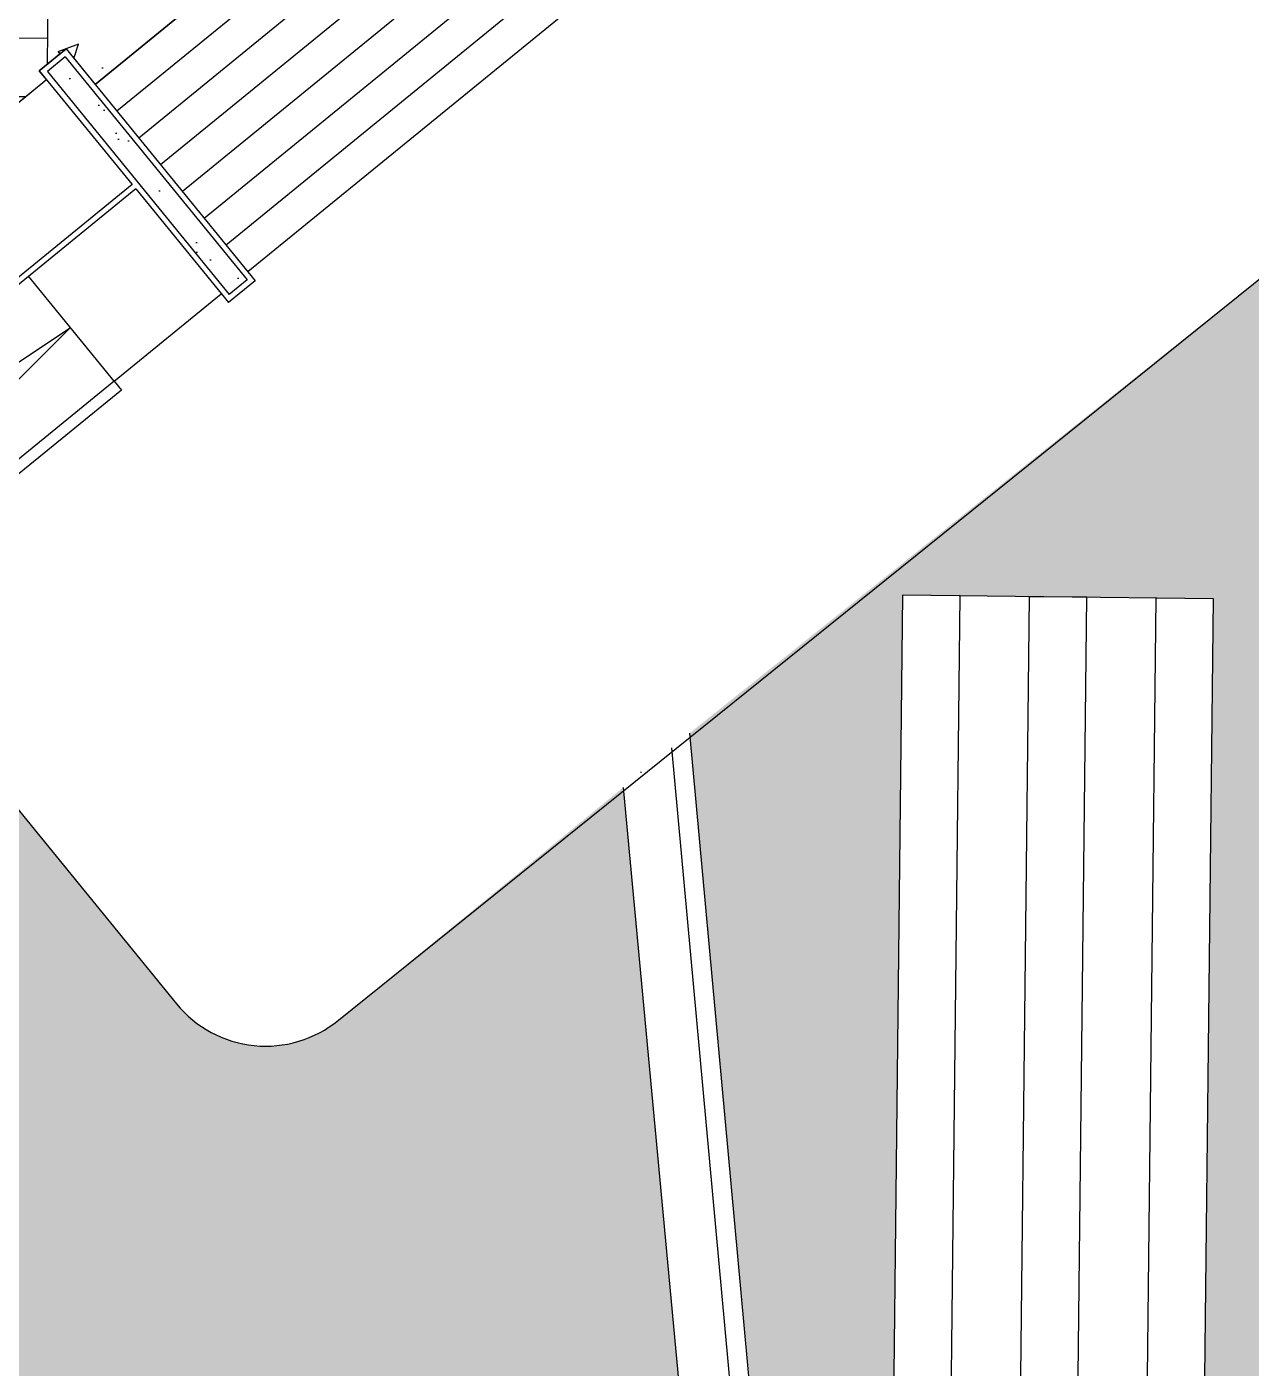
# Model space of a CAD drawing. Header units: millimetres. Extents: x 793 to 3159, y 750 to 2095.
# Drawn here: x 1252.78 to 1263.41, y 923.82 to 935.47 of the extents above; entities that cross this region are included whole.
import ezdxf

# ---------------------------------------------------------------- set-up
doc = ezdxf.new("R2010")
doc.units = ezdxf.units.MM
doc.linetypes.add('CENTER', pattern=[50.800000000000004, 31.75, -6.35, 6.35, -6.35])
doc.linetypes.add('CONTINUA', pattern=[0])
for name, color, linetype in [('A-MURO-BAJO', 6, 'Continuous'), ('A-PISO-LIMITE', 42, 'Continuous'), ('A-PISOS', 252, 'Continuous'), ('A-PROY', 252, 'Continuous'), ('A-VEGETACION', 65, 'Continuous')]:
    doc.layers.add(name, color=color, linetype=linetype)
doc.layers.add('JUNTA DE AISLAMIENTO', color=7, linetype='Continuous', true_color=0x22d6dd)
doc.layers.add('JUNTA DE CONTROL', color=7, linetype='Continuous', true_color=0xf43e0b)
doc.styles.get("Standard").update_dxf_attribs({"font": 'arial.ttf'})
doc.linetypes.add('RAYACONTX', pattern='A,0.8,["X",Standard,S=0.08,R=0,X=0.025,Y=-0.04],0', length=0.8)

# ---------------------------------------------------------------- blocks, each defined once
blk = doc.blocks.new('A$C15914C01')
at = {"layer": 'A-PISOS', "linetype": 'CONTINUA', "ltscale": 0.5}
h = blk.add_hatch(dxfattribs=at)
h.set_pattern_fill('AR-HBONE', color=250, scale=0.005, angle=45)
h.set_pattern_definition([(90, (-2174.844098950855, -711.9262848175131), (-0.5080000000000005, 0.508), [1.524, -0.508]), (179.9999999999999, (-2174.844098950854, -711.4182851626538), (-0.5080000000000005, 0.508), [1.524, -0.508])])
h.paths.add_polyline_path([(67.81679474085107, -49.06079693045476), (67.81679474085108, -54.93190876720473), (72.6433556528063, -54.90256125014272), (72.82576510298527, -54.75107314437628), (72.88965408288637, -54.8280029702), (73.81281200196827, -54.06133520882577), (73.74892302165972, -53.98440538160503), (73.81679474090924, -53.92803901387376), (73.81681056472007, -46.51106327818707), (71.73677970754211, -46.51100149657577), (71.73670419567497, -49.0609128167853)])
h = blk.add_hatch(dxfattribs=at)
h.set_pattern_fill('AR-CONC', color=250, scale=0.01)
h.set_pattern_definition([(49.99999999999999, (-2174.844098950855, -711.9262848175131), (1.821846689960041, -0.1593908553890309), [0.1904999999999998, -2.095499999999997]), (354.9999999999998, (-2174.844098950855, -711.9262848175131), (-0.3524342142496936, 1.910568452390352), [0.1524, -1.6764058417]), (100.4514446999999, (-2174.692278880862, -711.9395673517138), (1.469412470903532, 1.751177519121952), [0.161900088, -1.780902446]), (46.18420000000002, (-2174.844098950854, -711.4182848166674), (2.710790408921299, -0.4204232793272717), [0.2857499999999997, -3.143249999999998]), (96.63555760999989, (-2174.618199950842, -711.4533198173158), (2.374041340515032, 2.474261245977214), [0.2428502313999999, -2.671356081599998]), (351.1841511700001, (-2174.844098950854, -711.4182848166674), (2.374041340649768, 2.474261245855327), [0.2285996707, -2.5145973192]), (21, (-2174.590098950837, -711.5452848169953), (1.516143912691326, -1.022651981870877), [0.1904999999999999, -2.095499999999999]), (326, (-2174.590098950837, -711.5452848169953), (0.6180202834764703, 1.841879661223193), [0.1523999999999999, -1.676399999999999]), (71.45144499999999, (-2174.463753624819, -711.6305058165453), (2.134164192787159, 0.8192276888590528), [0.1619000879999999, -1.780899375999998]), (37.49999999999998, (-2174.844098950855, -711.9262848175131), (0.03088603250591817, 0.8455503887315311), [0, -1.65608, 0, -1.7018, 0, -1.68275]), (7.499999999999999, (-2174.844098950855, -711.9262848175131), (0.668196625103057, 1.001805748181196), [0, -0.9702799999999999, 0, -1.61798, 0, -0.6413500000000001]), (327.5, (-2175.410518950842, -711.9262848170478), (1.355905951668714, -0.05728743992673457), [0, -0.6349999999999996, 0, -1.981199999999999, 0, -2.628899999999998]), (317.5, (-2175.664518950858, -711.9262848165821), (1.48129181386018, 0.2542649103333302), [0, -0.8254999999999996, 0, -1.315719999999999, 0, -1.866899999999999])])
h.paths.add_polyline_path([(73.81679474090924, -53.92803901387376), (73.81681056472007, -46.51106327818707), (77.01243471045741, -46.51115791173655), (77.01235919585451, -49.06115822307768), (80.30204045772552, -49.06210142513737), (74.23526842193678, -54.10045774746686), (73.97971250145929, -53.79273844184351)])
at = {"layer": 'A-PISOS', "color": 250, "linetype": 'CONTINUA', "ltscale": 0.5}
blk.add_line((73.8167947409092, -46.51106327725574), (73.81679474090924, -53.92803901387376), dxfattribs=at)

msp = doc.modelspace()

# ---------------------------------------------------------------- hatches: boundary and pattern name
at = {"layer": 'A-VEGETACION', "linetype": 'CONTINUA'}
h = msp.add_hatch(dxfattribs=at)
h.set_pattern_fill('AR-SAND', color=256, scale=0.01)
h.set_pattern_definition([(37.50000000000001, (-995.4460003704075, 276.8592496432665), (-0.01600031295984046, 0.4894132373293424), [0, -0.38608, 0, -0.4318, 0, -0.41275]), (7.499999999999999, (-995.4460003704075, 276.8592496432665), (0.4495232831380027, 0.7168251005683542), [0, -0.20828, 0, -0.34798, 0, -0.13335]), (327.5, (-995.7584203703805, 276.8592496432665), (0.790992370241458, 0.001437184678545691), [0, -0.127, 0, -0.4572, 0, -0.5969]), (317.5, (-995.7584203703805, 276.8592496432665), (0.7635564524722972, 0.2229293232572162), [0, -0.0635, 0, -0.29972, 0, -0.3429])])
h.paths.add_polyline_path([(1252.954915548639, 935.0790699047338), (1253.109876476134, 935.2055100521375), (1254.690378322288, 933.2684984586504), (1254.535417394793, 933.1420583107811)])
h = msp.add_hatch(dxfattribs=at)
h.set_pattern_fill('AR-SAND', color=256, scale=0.02, angle=0.5340466851077486)
h.set_pattern_definition([(38.03404668510775, (-995.4460003704075, 276.8592496432665), (-0.04112262101135186, 0.9784856859418828), [0, -0.7721600000000001, 0, -0.8636, 0, -0.8255]), (8.034046685107736, (-995.4460003704075, 276.8592496432665), (0.8856448345906804, 1.441967702313352), [0, -0.41656, 0, -0.69596, 0, -0.2667]), (328.0340466851077, (-996.0708132279465, 276.8534256734255), (1.581889229368529, 0.01761950986385392), [0, -0.254, 0, -0.9144, 0, -1.1938]), (318.0340466851077, (-996.0708132279465, 276.8534256734255), (1.52289083700105, 0.4600730982118405), [0, -0.127, 0, -0.59944, 0, -0.6858])])
h.paths.add_polyline_path([(1264.082028416357, 933.7592365464498), (1258.534142335084, 929.3336689483676), (1259.703457242482, 916.7586476423148), (1258.129054479789, 901.0169638146017), (1264.782715132773, 895.8173750864644), (1265.283519733894, 896.3523589090746), (1266.640464971155, 895.0258640453521), (1266.733960142614, 895.0285976410214), (1268.497264045371, 897.0408772460487), (1270.862762493045, 897.0994186352309), (1270.908967230142, 902.8429066103254), (1263.739283732335, 902.959562263668)])
h.paths.add_polyline_path([(1260.383178981625, 930.5306409674067), (1263.083012095384, 930.5006216147285), (1262.819842438352, 906.8320846569095), (1260.120009326049, 906.862104009122)], flags=16)
edge = h.paths.add_edge_path()
edge.add_line((1251.274107722297, 930.4164649403956), (1237.116127362788, 918.9007131869275))
edge.add_line((1237.116127362788, 918.9007131869275), (1240.867727934172, 913.8478029097732))
edge.add_line((1240.867727934172, 913.8478029097732), (1257.533045174285, 900.7702424244326))
edge.add_line((1257.533045174285, 900.7702424244326), (1259.087713506968, 916.7916255371947))
edge.add_line((1259.087713506968, 916.7916255371947), (1257.954889646637, 928.8602681991015))
edge.add_line((1257.954889646637, 928.8602681991015), (1255.482936856534, 926.840037084401))
edge.add_arc((1254.85073611806, 927.6148417226341), 1.000000000576824, 219.2126763467126, 309.21267628054284, ccw=False)
edge.add_line((1254.075931480584, 926.9826409832876), (1251.274107722297, 930.4164649403956))

# ---------------------------------------------------------------- linework, layer by layer
at = {"layer": 'A-MURO-BAJO', "linetype": 'CONTINUA', "ltscale": 0.5}
for p, q in [((1253.117006671113, 935.2758603209932, 293.7208851435402), (1252.884565279841, 935.0862000996549, 293.7208851435402)), ((1253.117006671113, 935.2758603209932, 293.7208851435402), (1254.760728591086, 933.2613682637293, 293.7208851435402)), ((1253.109876476134, 935.2055100521375, 293.7208851435402), (1252.954915548639, 935.0790699047338, 293.7208851435402)), ((1253.109876476134, 935.2055100521375, 293.7208851435402), (1254.690378322288, 933.2684984586504, 293.7208851435402)), ((1252.884565279841, 935.0862000996549, 293.7208851435402), (1253.690621221402, 934.0983241868507, 293.7208851435402)), ((1252.954915548639, 935.0790699047338, 293.7208851435402), (1254.535417394793, 933.1420583107811, 293.7208851435402)), ((1253.690621221402, 934.0983241868507, 293.7208851435402), (1248.11202783134, 929.5464788700756, 293.7208851435402)), ((1253.722231258311, 934.0595839547295, 293.7208851435402), (1248.143637868249, 929.5077386379544, 293.7208851435402)), ((1253.722231258311, 934.0595839547295, 293.7208851435402), (1254.528287199814, 933.0717080419254, 293.7208851435402)), ((1254.760728591086, 933.2613682637293, 293.7208851435402), (1254.528287199814, 933.0717080419254, 293.7208851435402)), ((1254.690378322288, 933.2684984586504, 293.7208851435402), (1254.535417394793, 933.1420583107811, 293.7208851435402)), ((1253.535301560966, 932.3905476198834, 293.7208851435402), (1247.956708170903, 927.8387023026426, 293.7208851435402)), ((1253.535301560966, 932.3905476198834, 293.7208851435402), (1253.598521634784, 932.3130671561066, 293.7208851435402)), ((1253.598521634784, 932.3130671561066, 293.7208851435402), (1247.942447781003, 927.6980017653968, 293.7208851435402))]:
    msp.add_line(p, q, dxfattribs=at)
at = {"layer": 'A-PISO-LIMITE', "linetype": 'CONTINUA', "ltscale": 0.5}
for p, q in [((1259.691946963103, 916.7597903425176, 293.7498851435402), (1258.534142335084, 929.3336689483676, 293.7287981637618)), ((1259.522607864252, 916.7747659764555, 293.7498851435402), (1258.377937184611, 929.2060085392859, 293.7290373710462)), ((1258.109311574219, 928.9976000517909, 293.7381637224518), (1258.110281755239, 928.9872641402599, 293.7381719422024)), ((1257.954889646637, 928.8602681991015, 293.7382874188982), (1259.087713506968, 916.7916255371947, 293.7478851435403))]:
    msp.add_line(p, q, dxfattribs=at)
at = {"layer": 'A-PROY', "linetype": 'CONTINUA', "ltscale": 0.5}
for p, q in [((1259.480082864721, 939.9515440913219, 293.7208851435402), (1253.369886966503, 934.9659384663519, 293.7208851435402)), ((1259.94957816085, 939.9474337298725, 293.7208851435402), (1253.559547188016, 934.7334970750217, 293.7208851435402)), ((1260.419073457444, 939.9433233684231, 293.7208851435402), (1253.749207409528, 934.5010556836914, 293.7208851435402)), ((1260.888568753923, 939.9392130074393, 293.7208851435402), (1253.9388676311, 934.2686142923612, 293.7208851435402)), ((1261.358064050401, 939.9351026464556, 293.7208851435402), (1254.128527852612, 934.036172901031, 293.7208851435402)), ((1261.827559346879, 939.9309922850061, 293.7208851435402), (1254.318188074184, 933.8037315097008, 293.7208851435402)), ((1262.297054643416, 939.9268819240224, 293.7208851435402), (1254.507848295696, 933.5712901183706, 293.7208851435402)), ((1262.766549939894, 939.9227715630386, 293.7208851435402), (1254.697508517209, 933.338848727506, 293.7208851435402)), ((1252.018019788688, 934.2500787495937, 293.7208851435402), (1252.947785353718, 935.0087196358782, 293.7208851435402)), ((1255.482936856534, 926.840037084401, 293.7208851435402), (1264.081741695664, 933.7590058387559, 293.7208851435402)), ((1253.535301560966, 932.3905476198834, 293.7208851435402), (1252.792465693281, 933.3009430689108, 293.7208851435402)), ((1253.535301560966, 932.3905476198834, 293.7208851435402), (1254.465067125996, 933.1491885057021, 293.7208851435402)), ((1251.274107722297, 930.4164649403956, 293.7208851435402), (1254.075931480584, 926.9826409832876, 293.7208851435402))]:
    msp.add_line(p, q, dxfattribs=at)
at = {"layer": 'A-PROY', "linetype": 'CONTINUA', "ltscale": 0.5, "elevation": 293.7208851435402}
msp.add_lwpolyline([(1248.143637868249, 929.5077386379544), (1253.155981117882, 932.8554304020781), (1248.886473735933, 928.597343188927)], dxfattribs=at)
for points in [[(1260.383178981625, 930.5306409674067), (1260.120009326049, 906.862104009122), (1262.819842438352, 906.8320846569095), (1263.083012095326, 930.5006216142629)], [(1260.120009326049, 906.862104009122), (1260.619978420575, 906.8565448701684), (1260.883148076617, 930.525081828453), (1260.383178981625, 930.5306409674067)], [(1261.219941334938, 906.8498739024926), (1261.719910430861, 906.8443147626076), (1261.983080086437, 930.5128517208923), (1261.483110990514, 930.5184108603116)], [(1262.319873344059, 906.8376437963288), (1262.819842438352, 906.8320846569095), (1263.083012095326, 930.5006216142629), (1262.583042999635, 930.5061807541479)]]:
    msp.add_lwpolyline(points, close=True, dxfattribs=at)
at = {"layer": 'A-PROY', "linetype": 'CONTINUA', "ltscale": 0.5}
msp.add_arc((1254.85073611806, 927.6148417217028, 293.7208851435402), 1, 219.2126763032585, 309.212676319447, dxfattribs=at)
at = {"layer": 'JUNTA DE AISLAMIENTO', "linetype": 'RAYACONTX', "elevation": 293.7208851435402}
msp.add_lwpolyline([(1242.179295894433, 923.2082468758601), (1233.255618774941, 934.1901273490346), (1251.786367683908, 934.1901273380336), (1251.95479971487, 934.3275592133705), (1252.025065180434, 934.2571052961757), (1252.947159412426, 935.0094867691346), (1252.884565279886, 935.0862000996913), (1253.117006670997, 935.2758603211355), (1253.369886966503, 934.9659384663519), (1259.480082864721, 939.9515440913219), (1256.190533242464, 939.9809885608913), (1256.212701572447, 942.5308925115796), (1250.9372459298, 942.5767564008388), (1250.915078373513, 940.0269414375257), (1242.365401494279, 940.1012705377327), (1242.387560799954, 942.6501364842959), (1238.812685149162, 942.681215703039), (1238.790516821954, 940.1313120648792), (1232.190766228409, 940.1886889117752), (1225.155289740257, 943.3539709417691), (1216.467582868429, 943.4294997961078), (1208.100045292545, 954.3595084708484)], dxfattribs=at)

# ---------------------------------------------------------------- block references
at = {"layer": 'JUNTA DE CONTROL', "linetype": 'CENTER', "ltscale": 0.05, "rotation": 359.5035917933524}
msp.add_blockref('A$C15914C01', (1179.606122941383, 989.7075288982433, 293.7208851435402), dxfattribs=at)

doc.saveas('drawing.dxf')
